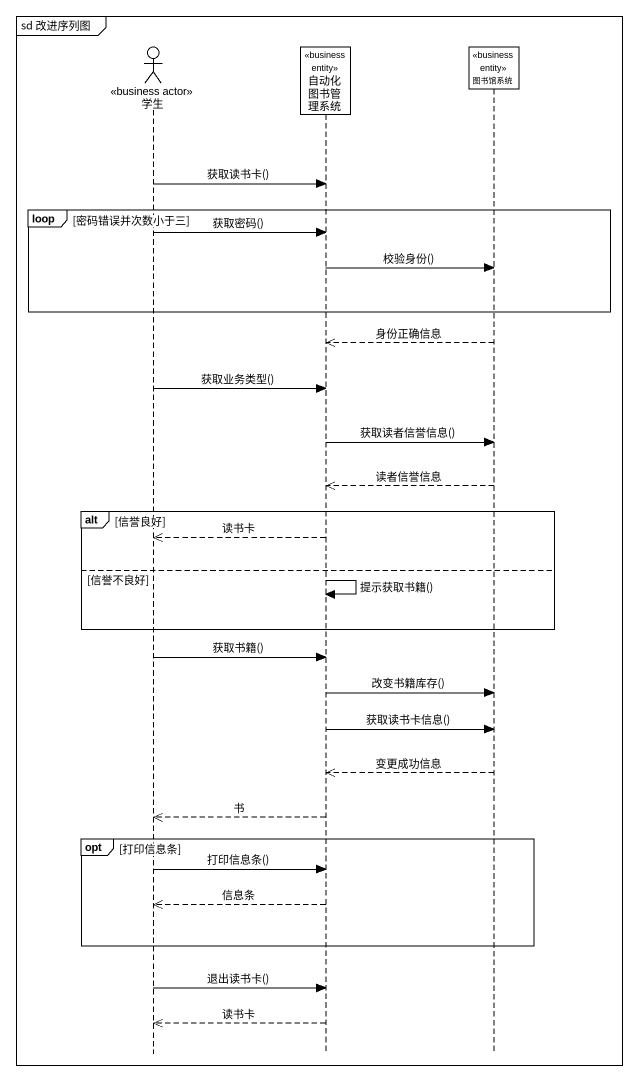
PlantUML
@startuml
mainframe sd 改进序列图
hide footbox
actor 学生 <<business actor>>
participant 自动化图书管理系统 <<business entity>>
participant 图书馆系统 <<business entity>>

学生 -> 自动化图书管理系统 : 获取读书卡()
loop 密码错误并次数小于三
  学生 -> 自动化图书管理系统 : 获取密码()
  自动化图书管理系统 -> 图书馆系统 : 校验身份()
end
图书馆系统 -->> 自动化图书管理系统 : 身份正确信息
学生 -> 自动化图书管理系统 : 获取业务类型()
自动化图书管理系统 -> 图书馆系统 : 获取读者信誉信息()
图书馆系统 -->> 自动化图书管理系统 : 读者信誉信息
alt 信誉良好
  自动化图书管理系统 -->> 学生 : 读书卡
else 信誉不良好
  自动化图书管理系统 -> 自动化图书管理系统 : 提示获取书籍()
end
学生 -> 自动化图书管理系统 : 获取书籍()
自动化图书管理系统 -> 图书馆系统 : 改变书籍库存()
自动化图书管理系统 -> 图书馆系统 : 获取读书卡信息()
图书馆系统 -->> 自动化图书管理系统 : 变更成功信息
自动化图书管理系统 -->> 学生 : 书
opt 打印信息条
  学生 -> 自动化图书管理系统 : 打印信息条()
  自动化图书管理系统 -->> 学生 : 信息条
end
学生 -> 自动化图书管理系统 : 退出读书卡()
自动化图书管理系统 -->> 学生 : 读书卡
@enduml
